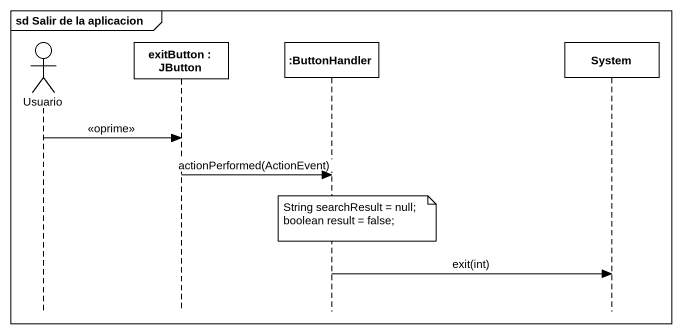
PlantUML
@startuml
mainframe sd Salir de la aplicacion
hide footbox
actor Usuario
participant "exitButton : JButton" as exitButton
participant ":ButtonHandler" as ButtonHandler
participant System

Usuario -> exitButton : <<oprime>>
exitButton -> ButtonHandler : actionPerformed(ActionEvent)
note over ButtonHandler
  String searchResult = null;
  boolean result = false;
end note
ButtonHandler -> System : exit(int)
@enduml
